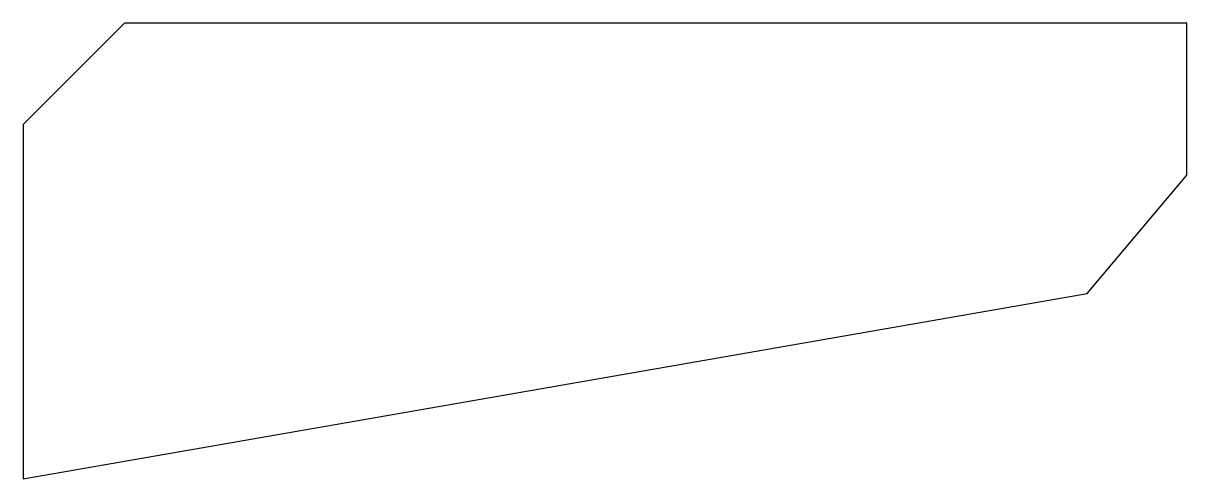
# Model space of a CAD drawing. Header units: millimetres. Extents: x 0 to 115, y 0 to 45.
import ezdxf

# ---------------------------------------------------------------- set-up
doc = ezdxf.new("R2010")
doc.units = ezdxf.units.MM
doc.layers.add('CUT_OUTER', color=7, linetype='Continuous')

msp = doc.modelspace()

# ---------------------------------------------------------------- linework, layer by layer
at = {"layer": 'CUT_OUTER'}
msp.add_lwpolyline([(115, 45), (10, 45), (0, 35), (0, 0), (105.147882, 18.286588), (115, 30)], close=True, dxfattribs=at)

doc.saveas('drawing.dxf')
